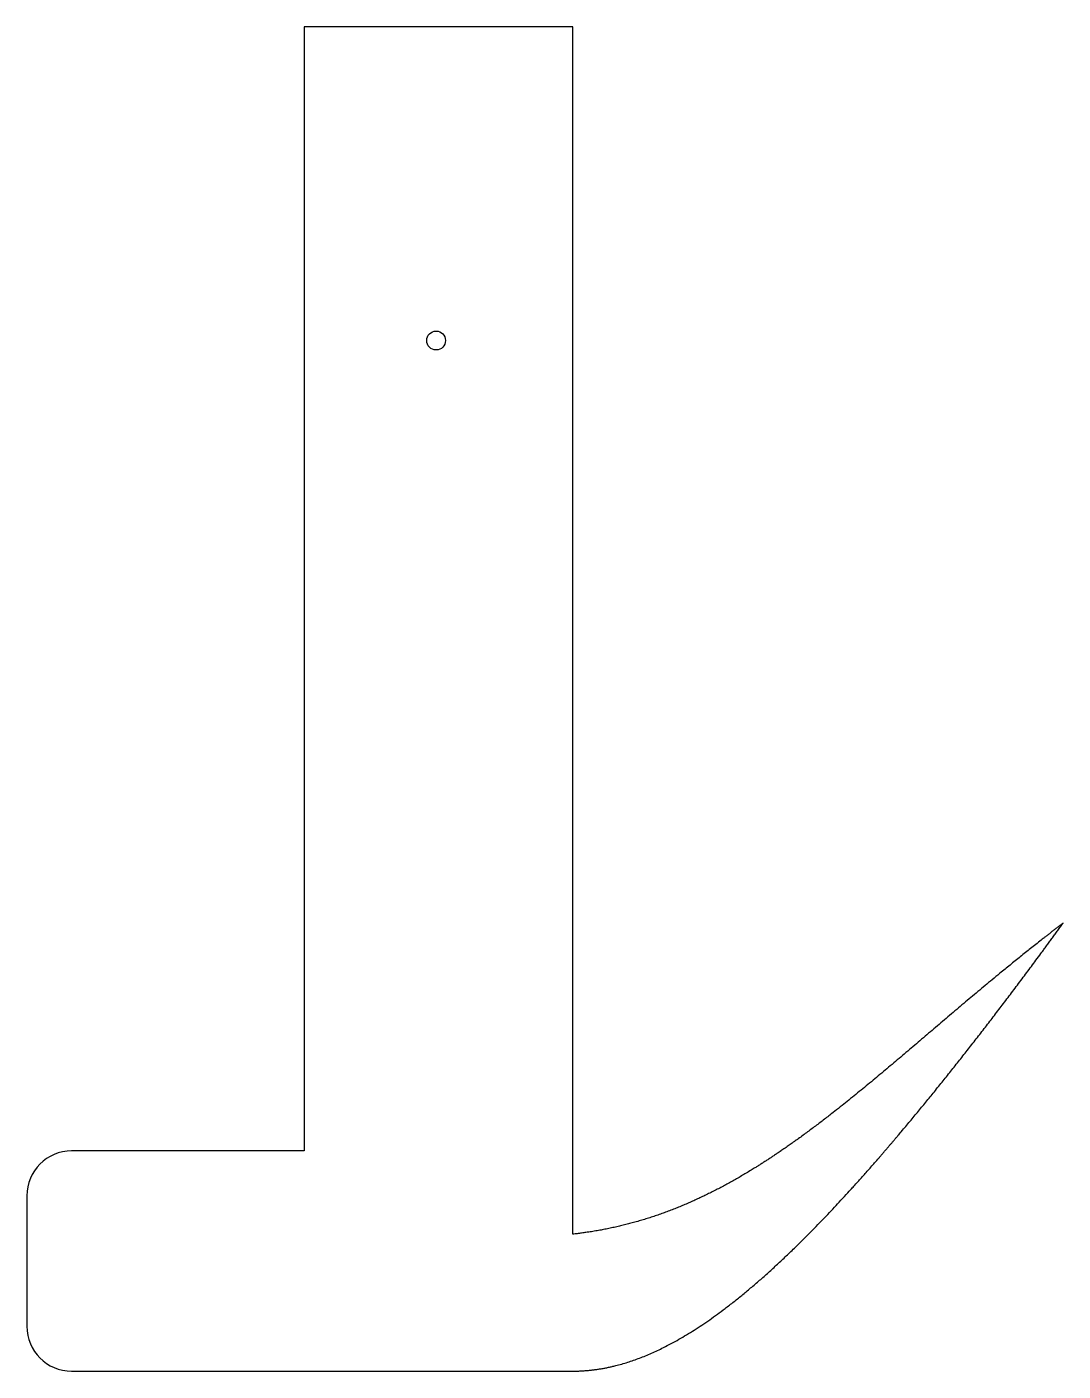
# Model space of a CAD drawing. Header units: millimetres. Extents: x -51 to 65, y -150 to 0.
import ezdxf

# ---------------------------------------------------------------- set-up
doc = ezdxf.new("R2010")
doc.units = ezdxf.units.MM
doc.layers.get('0').update_dxf_attribs({"linetype": 'CONTINUOUS'})

msp = doc.modelspace()

# ---------------------------------------------------------------- linework, layer by layer
for p, q in [((10.26, 0), (-19.74, 0)), ((-19.74, 0), (-19.74, -125.43)), ((10.26, -134.72), (10.26, 0)), ((-19.74, -125.43), (-45.69, -125.43)), ((-50.69, -130.43), (-50.69, -145)), ((-45.69, -150), (10.26, -150))]:
    msp.add_line(p, q)
msp.add_circle((-5, -35), 1.05)
for centre, start, end in [((-45.69, -130.43), 90, 180), ((-45.69, -145), 180, 270)]:
    msp.add_arc(centre, 5, start, end)
for points, knots in [([(65, -100), (62.69, -101.77), (58.14, -105.37), (51.86, -110.64), (45.74, -116.02), (39.53, -121.11), (35.4, -124.13), (33.49, -125.43)], [-1, -1, -1, -1, -1, -1, -0.8, -0.6, -0.4336289, -0.4336289, -0.4336289, -0.4336289, -0.4336289, -0.4336289]), ([(45.1, -125.43), (46.83, -123.43), (50.79, -118.71), (54.76, -113.72), (58.75, -108.52), (62.75, -103.11), (65, -100)], [0.6447444, 0.6447444, 0.6447444, 0.6447444, 0.6447444, 0.6447444, 0.8, 1, 1, 1, 1, 1, 1]), ([(10.26, -150), (12.33, -150), (16.51, -149.42), (22.88, -146.79), (29.87, -141.54), (36.96, -134.55), (41.89, -129.14), (44.61, -126.01), (45.1, -125.43)], [0, 0, 0, 0, 0, 0, 0.2, 0.4, 0.6, 0.6447444, 0.6447444, 0.6447444, 0.6447444, 0.6447444, 0.6447444]), ([(33.49, -125.43), (33.11, -125.69), (30.42, -127.5), (26.13, -130.09), (21.62, -132.22), (16.81, -133.74), (12.15, -134.51), (10.26, -134.72)], [-0.4336289, -0.4336289, -0.4336289, -0.4336289, -0.4336289, -0.4336289, -0.4, -0.2, -0.0695812, -0.0695812, -0.0695812, -0.0695812, -0.0695812, -0.0695812])]:
    msp.add_open_spline(points, degree=5, knots=knots)

doc.saveas('drawing.dxf')
